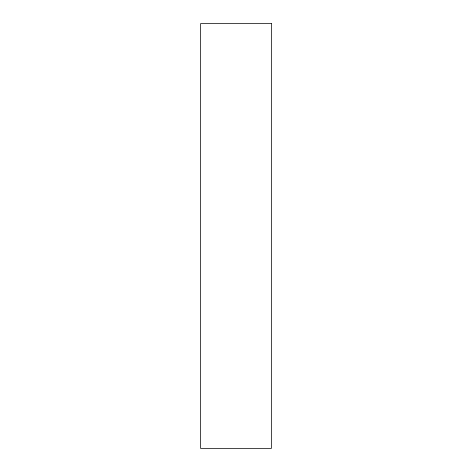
<?xml version="1.0" encoding="UTF-8"?>
<svg xmlns="http://www.w3.org/2000/svg" width="472" height="472" viewBox="0 0 472 472"><rect width="100%" height="100%" fill="white"/><g stroke="black" fill="none" stroke-linecap="round" stroke-linejoin="round"><path stroke-width="0.71" d="M271.4 23.6L200.6 23.6L200.6 448.4L271.4 448.4L271.4 23.6"/></g></svg>
